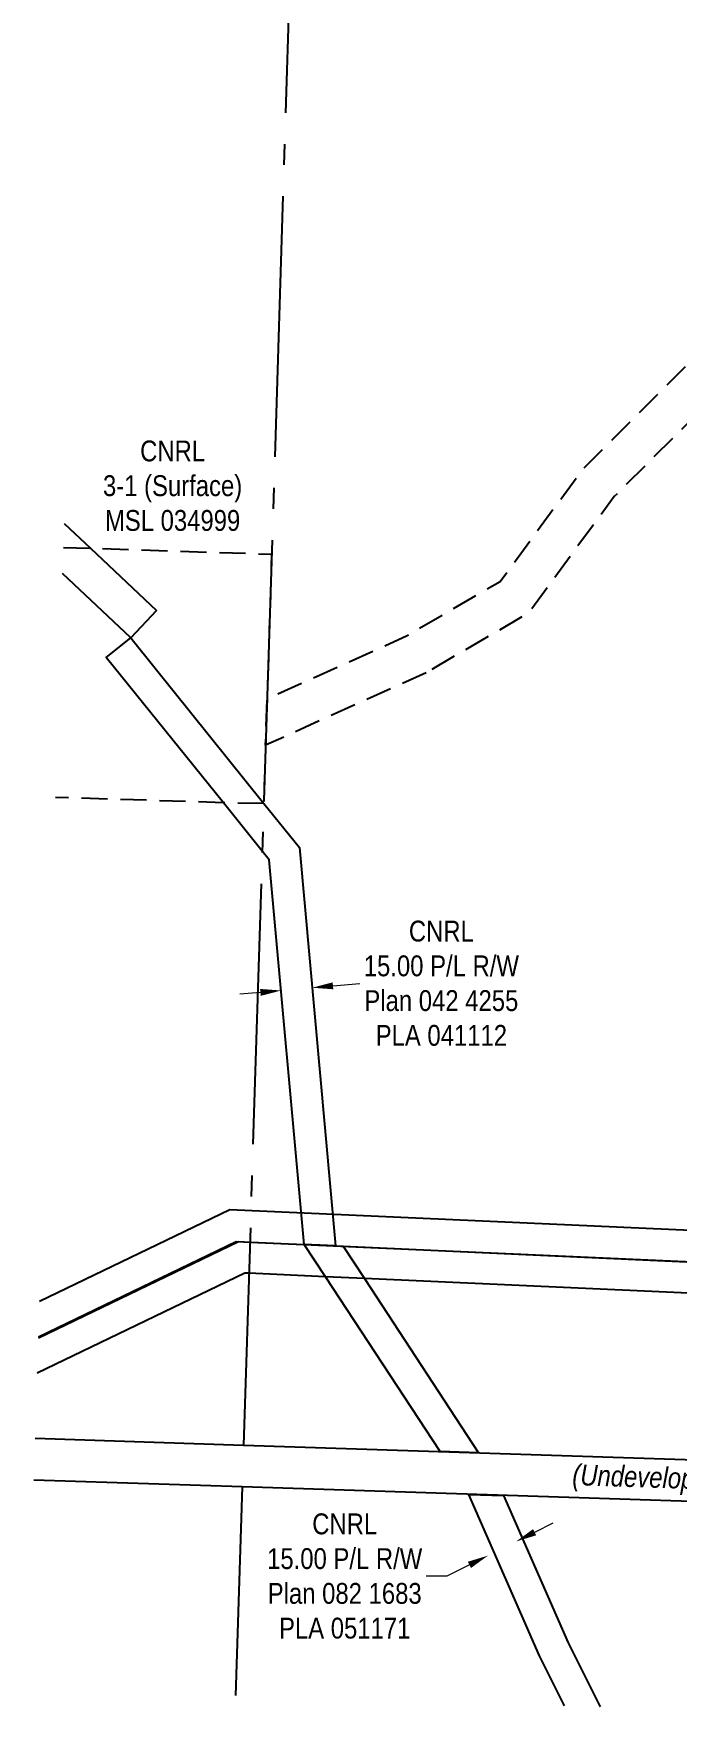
# Model space of a CAD drawing. Extents: x 350972 to 367082, y 6047220 to 6054831.
# Drawn here: x 356364 to 356672, y 6051191 to 6052004 of the extents above; entities that cross this region are included whole.
import ezdxf
from ezdxf.enums import TextEntityAlignment as Align

# ---------------------------------------------------------------- set-up
doc = ezdxf.new("R2010")
doc.units = 0
doc.header["$LTSCALE"] = 5
doc.header["$PDSIZE"] = 0.5
doc.linetypes.add('foc-ACCESSROAD', pattern=[3.75, 2.5, -1.25])
doc.linetypes.add('foc-QUARTERLINE', pattern=[33, 25, -3, 2, -3])
doc.layers.get('Defpoints').update_dxf_attribs({"color": 9})
for name, color, linetype in [('C-AR', 13, 'foc-ACCESSROAD'), ('C-RW', 13, 'Continuous'), ('C-WS', 13, 'foc-ACCESSROAD'), ('L-QSEC', 8, 'foc-QUARTERLINE'), ('L-SEC', 7, 'Continuous')]:
    doc.layers.add(name, color=color, linetype=linetype)
for name, color, linetype, lineweight in [('C-RW-T', 13, 'Continuous', 9), ('C-WS-T', 13, 'Continuous', 9), ('T-TEXT', 48, 'Continuous', 18)]:
    doc.layers.add(name, color=color, linetype=linetype, lineweight=lineweight)
doc.styles.add('80CG', font='ARIALN.TTF', dxfattribs={"height": 10})
doc.styles.add('80LS', font='ARIALNI.TTF', dxfattribs={"height": 10})
doc.dimstyles.new('Compass 5 000', dxfattribs={"dimscale": 5, "dimtxt": 9, "dimasz": 2, "dimexe": 0.2, "dimexo": 0.0625, "dimgap": 0.5, "dimtad": 0, "dimtih": 1, "dimtoh": 1, "dimzin": 0, "dimdsep": 46, "dimtxsty": '80CG', "dimcen": 0.1, "dimse1": 1, "dimse2": 1, "dimclrd": 256, "dimclrt": 256, "dimaunit": 1, "dimadec": 4, "dimazin": 0, "dimtfac": 0.06, "dimtofl": 0, "dimtmove": 0, "dimatfit": 1, "dimfxl": 0.2, "dimtolj": 1, "dimtzin": 0, "dimlwd": -1, "dimarcsym": 0})

# ---------------------------------------------------------------- blocks, each defined once
blk = doc.blocks.new('*D420')
at = {"layer": 'C-RW-T', "transparency": 16777216}
for p, q in [((356507.27, 6051547.61), (356520.2, 6051548.78)), ((356472.45, 6051544.45), (356462.49, 6051543.55))]:
    blk.add_line(p, q, dxfattribs=at)
for points in [[(356472.3, 6051546.11), (356472.6, 6051542.79), (356482.41, 6051545.36)], [(356507.12, 6051549.27), (356507.42, 6051545.95), (356497.31, 6051546.7)]]:
    blk.add_solid(points, dxfattribs=at)
at = {"layer": 'Defpoints', "color": 0, "transparency": 16777216}
for p in [(356497.31, 6051546.7), (356498.19, 6051537.01), (356483.29, 6051535.66)]:
    blk.add_point(p, dxfattribs=at)
at = {"layer": 'C-RW-T', "transparency": 16777216, "insert": (356559.29, 6051548.78), "char_height": 10, "attachment_point": 5, "style": '80CG'}
blk.add_mtext('\\A1;CNRL\\P15.00 P/L R/W\\PPlan 042 4255\\PPLA 041112', dxfattribs=at)
blk = doc.blocks.new('*D421')
at = {"layer": 'C-RW-T', "transparency": 16777216}
for p, q in [((356604.07, 6051285.54), (356613, 6051290.02)), ((356572.78, 6051269.86), (356561.98, 6051264.45)), ((356561.98, 6051264.45), (356551.98, 6051264.45))]:
    blk.add_line(p, q, dxfattribs=at)
for points in [[(356603.32, 6051287.03), (356604.81, 6051284.05), (356595.13, 6051281.06)], [(356572.03, 6051271.35), (356573.53, 6051268.37), (356581.72, 6051274.34)]]:
    blk.add_solid(points, dxfattribs=at)
at = {"layer": 'Defpoints', "color": 0, "transparency": 16777216}
for p in [(356581.72, 6051274.34), (356603.65, 6051264.04), (356590.25, 6051257.32)]:
    blk.add_point(p, dxfattribs=at)
at = {"layer": 'C-RW-T', "transparency": 16777216, "insert": (356512.9, 6051264.45), "char_height": 10, "attachment_point": 5, "style": '80CG'}
blk.add_mtext('\\A1;CNRL\\P15.00 P/L R/W\\PPlan 082 1683\\PPLA 051171', dxfattribs=at)

msp = doc.modelspace()

# ---------------------------------------------------------------- linework, layer by layer
at = {"layer": 'C-AR', "flags": 128}
msp.add_lwpolyline([(356551.975, 6051697.803), (356474.937, 6051662.993), (356475.642, 6051685.252), (356542.809, 6051715.603), (356587.505, 6051741.596), (356627.011, 6051795.321), (356702.563, 6051870.694), (356729.574, 6051914.328), (356763.516, 6052010.708), (356807.29, 6052075.055), (356859.516, 6052119.232), (356909.61, 6052161.62), (356931.53, 6052250.815), (356946.84, 6052229.334), (356927.478, 6052150.546), (356889.328, 6052118.264), (356822.287, 6052061.553), (356781.512, 6052001.612), (356747.715, 6051905.645), (356718.336, 6051858.186), (356642.215, 6051782.246), (356601.151, 6051726.401), (356551.975, 6051697.803)], close=True, dxfattribs=at)
at = {"layer": 'C-RW', "flags": 128}
for points in [[(356378.254, 6051769.36), (356390.834, 6051757.505), (356422.581, 6051727.585)], [(356422.581, 6051727.585), (356410.25, 6051714.48), (356377.494, 6051745.35)], [(356365.906, 6051379.24), (356460.824, 6051424.937), (356834.48, 6051408.329), (357151.838, 6051509.18), (357172.85, 6051538.492), (357394.425, 6051622.209), (357462.404, 6051636.209), (357459.961, 6051645.913), (357391.633, 6051631.84), (357158.053, 6051543.587), (357142.552, 6051521.963), (356832.481, 6051423.428), (356457.719, 6051440.084), (356366.441, 6051396.139)], [(356365.891, 6051378.769), (356461.856, 6051424.963), (356467.395, 6051424.716), (356493.497, 6051423.554), (356508.522, 6051422.872), (356512.197, 6051422.705), (356835.018, 6051408.064)], [(356837.01, 6051392.966), (356522.418, 6051407.225), (356503.752, 6051408.071), (356466.921, 6051409.743), (356465.002, 6051409.829), (356365.355, 6051361.845)], [(356618.443, 6051202.299), (356606.416, 6051226.271), (356572.459, 6051303.683), (356589.094, 6051303.143), (356620.075, 6051232.497), (356635.494, 6051201.763)]]:
    msp.add_lwpolyline(points, dxfattribs=at)
for points in [[(356491.224, 6051613.919), (356508.522, 6051422.872), (356493.497, 6051423.554), (356476.701, 6051608.053), (356473.33, 6051612.233), (356454.654, 6051635.401), (356398.47, 6051705.095), (356410.25, 6051714.48), (356421.928, 6051699.932), (356474.051, 6051635.004), (356491.224, 6051613.919)], [(356577.164, 6051323.653), (356577.164, 6051323.653), (356558.701, 6051324.252), (356558.701, 6051324.252), (356503.752, 6051408.071), (356493.497, 6051423.554), (356508.522, 6051422.872), (356512.197, 6051422.705), (356522.418, 6051407.225), (356577.164, 6051323.653)]]:
    msp.add_lwpolyline(points, close=True, dxfattribs=at)
at = {"layer": 'C-WS', "flags": 128}
for points in [[(356377.892, 6051757.924), (356390.834, 6051757.505), (356477.839, 6051754.681), (356475.994, 6051696.382), (356475.642, 6051685.252), (356474.937, 6051662.993), (356474.051, 6051635.004)], [(356474.051, 6051635.004), (356454.654, 6051635.401), (356374.097, 6051638.015)]]:
    msp.add_lwpolyline(points, dxfattribs=at)
at = {"layer": 'L-QSEC', "flags": 128}
for points in [[(356488.493, 6052091.272), (356464.313, 6051327.314)], [(356463.676, 6051307.213), (356460.519, 6051207.263)]]:
    msp.add_lwpolyline(points, dxfattribs=at)
at = {"layer": 'L-SEC', "flags": 128}
for points in [[(356364.365, 6051330.557), (356464.313, 6051327.314)], [(356464.313, 6051327.314), (357267.683, 6051301.244)], [(356463.676, 6051307.213), (356363.729, 6051310.457)], [(357267.05, 6051281.144), (356463.676, 6051307.213)]]:
    msp.add_lwpolyline(points, dxfattribs=at)

# ---------------------------------------------------------------- texts
at = {"layer": 'C-WS-T', "insert": (356430.3, 6051787.438), "char_height": 9.99677, "width": 72.60042, "attachment_point": 5, "style": '80CG'}
msp.add_mtext('\\A1;CNRL\\P3-1 (Surface)\\PMSL 034999', dxfattribs=at)
at = {"layer": 'T-TEXT', "style": '80LS'}
msp.add_text('(Undeveloped)', height=9.99677, rotation=358.141315, dxfattribs=at).set_placement((356659.734, 6051311.922), align=Align.MIDDLE_CENTER)

# ---------------------------------------------------------------- dimensions: what is measured, and where the dimension line sits
at = {"layer": 'C-RW-T'}
dim = msp.add_linear_dim(base=(356497.31, 6051546.704), p1=(356483.291, 6051535.661), p2=(356498.187, 6051537.009), angle=5.17349, text='CNRL\\P15.00 P/L R/W\\PPlan 042 4255\\PPLA 041112', dimstyle='Compass 5 000', dxfattribs=at)
dim.commit()
dim.dimension.update_dxf_attribs({"geometry": '*D420', "text_midpoint": (356559.289, 6051548.777), "dimtype": 161})
at = {"layer": 'C-RW-T', "color": 6}
dim = msp.add_linear_dim(base=(356581.719, 6051274.338), p1=(356603.654, 6051264.041), p2=(356590.248, 6051257.321), angle=206.620994, text='CNRL\\P15.00 P/L R/W\\PPlan 082 1683\\PPLA 051171', dimstyle='Compass 5 000', dxfattribs=at)
dim.commit()
dim.dimension.update_dxf_attribs({"geometry": '*D421', "text_midpoint": (356512.897, 6051264.446), "dimtype": 161})

doc.saveas('drawing.dxf')
